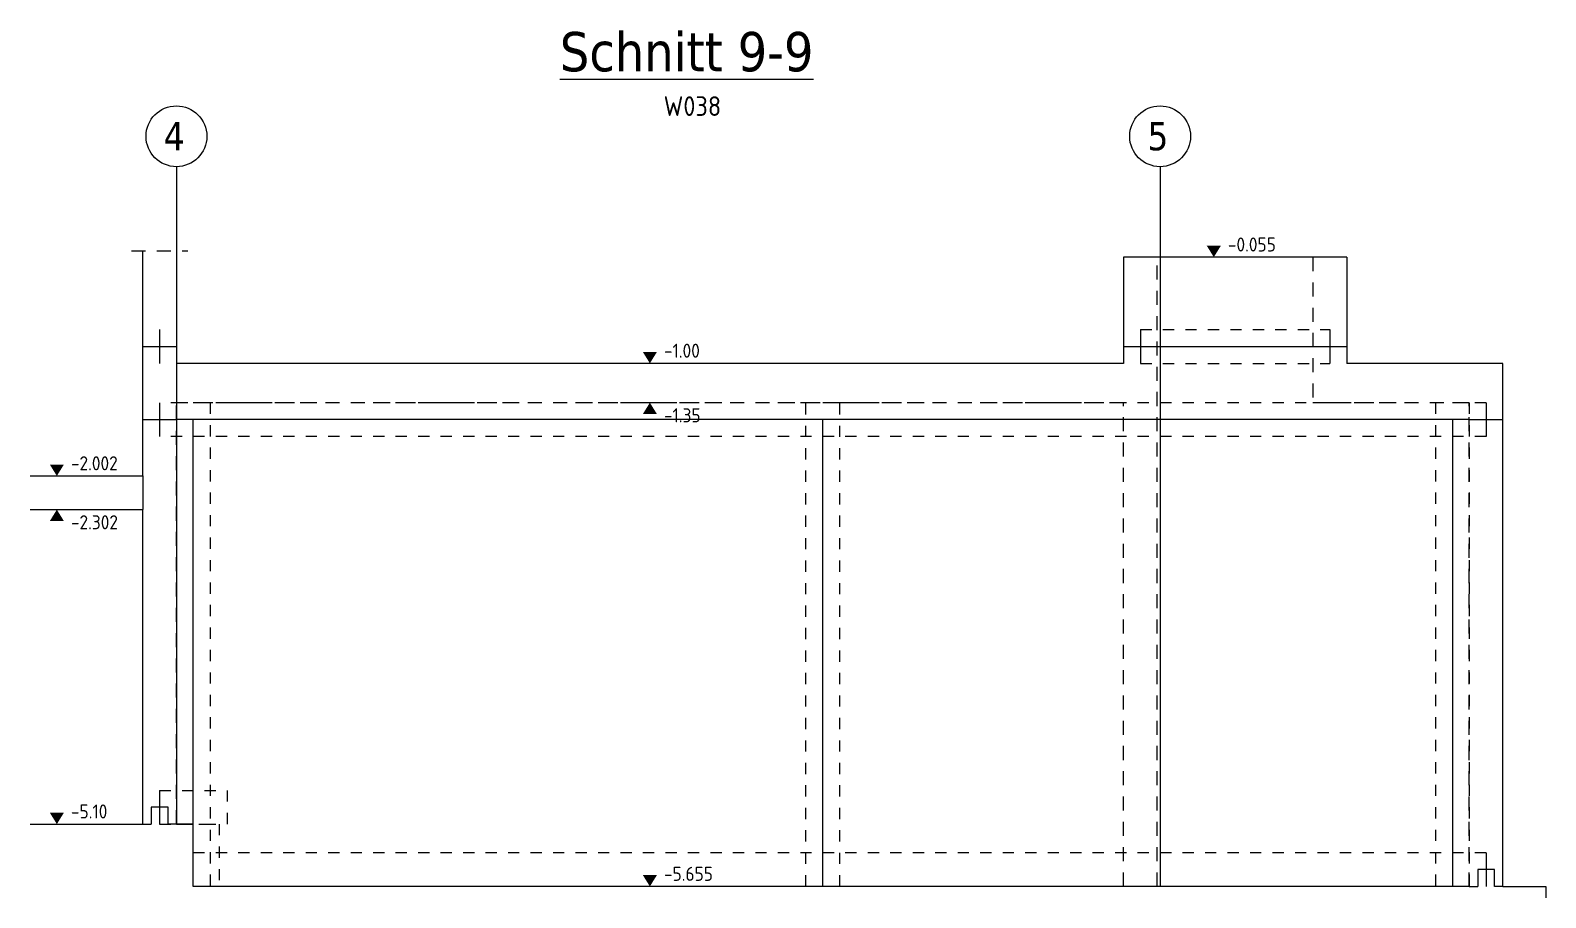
# Model space of a CAD drawing. Extents: x -28 to 85, y -37 to 54.
# Drawn here: x 40.26 to 53.74, y -16.63 to -8.92 of the extents above; entities that cross this region are included whole.
import ezdxf

# ---------------------------------------------------------------- set-up
doc = ezdxf.new("R2010")
doc.units = 0
doc.header["$LTSCALE"] = 0.5
for name, pattern in [('AUSGEZOGEN', [1000.01, 1000, 0.01]), ('HIDDEN', [0.375, 0.25, -0.125]), ('HIDDEN4', [0.12, 0.02, -0.1]), ('PUNKT', [0.175, 0.05, -0.125]), ('VERDECKT', [0.375, 0.25, -0.125])]:
    doc.linetypes.add(name, pattern=pattern)
for name, color, linetype in [('ACHSEN', 7, 'Continuous'), ('AFB', 7, 'Continuous'), ('AFU', 7, 'Continuous'), ('BETON', 7, 'Continuous'), ('DRUEBER', 7, 'Continuous'), ('Fugenband', 7, 'Continuous'), ('HILFE', 7, 'Continuous'), ('koten', 7, 'Continuous'), ('SFP_Achsen', 7, 'Continuous'), ('TEXT', 7, 'Continuous'), ('VERDECKT', 7, 'Continuous')]:
    doc.layers.add(name, color=color, linetype=linetype)
doc.styles.add('helv', font='tahoma.ttf')
doc.styles.add('txt', font='isocp.shx')
doc.linetypes.add('AFU_50K', pattern='A,0.15,["/",Standard,S=0.2,R=0,X=-0.01,Y=-0.1],0.07,["/",Standard,S=0.2,R=0,X=-0.01,Y=-0.1],0.15', length=0.37)
doc.linetypes.add('AFU_50L', pattern='A,0.75,["/",Standard,S=0.2,R=0,X=-0.01,Y=-0.1],0.07,["/",Standard,S=0.2,R=0,X=-0.01,Y=-0.1],0.75', length=1.57)
doc.linetypes.add('AFU_50M', pattern='A,0.45,["/",Standard,S=0.2,R=0,X=-0.01,Y=-0.1],0.07,["/",Standard,S=0.2,R=0,X=-0.01,Y=-0.1],0.45', length=0.97)

# ---------------------------------------------------------------- blocks, each defined once
blk = doc.blocks.new('okrd_o')
at = {"layer": 'koten', "color": 7, "linetype": 'Continuous'}
blk.add_solid([(-0.125, 0.202), (0.125, 0.202), (0, 0)], dxfattribs=at)
at = {"layer": 'koten', "style": 'txt'}
blk.add_attdef('OKRD', (0.25, 0.1), '', height=0.25, dxfattribs=at)
blk = doc.blocks.new('okrd_u')
at = {"layer": 'koten', "color": 7, "linetype": 'Continuous'}
blk.add_solid([(-0.125, -0.202), (0.125, -0.202), (0, 0)], dxfattribs=at)
at = {"layer": 'koten', "style": 'txt'}
blk.add_attdef('OKRD', (0.25, -0.35), '', height=0.25, dxfattribs=at)

msp = doc.modelspace()

# ---------------------------------------------------------------- linework, layer by layer
at = {"layer": 'ACHSEN', "color": 140, "linetype": 'AUSGEZOGEN'}
for p, q in [((41.55882, -10.12863), (41.55882, -15.97863)), ((50.30882, -10.12863), (50.30882, -16.53363))]:
    msp.add_line(p, q, dxfattribs=at)
at = {"layer": 'AFB', "color": 1, "linetype": 'AUSGEZOGEN'}
for p, q in [((41.40882, -11.57863), (41.40882, -11.87863)), ((50.13382, -11.57863), (50.13382, -11.87863)), ((51.81882, -11.57863), (51.81882, -11.87863)), ((41.40882, -12.22863), (41.40882, -12.52863)), ((53.20882, -12.22863), (53.20882, -12.52863))]:
    msp.add_line(p, q, dxfattribs=at)
at = {"layer": 'AFU', "color": 8, "linetype": 'AFU_50M'}
for p, q in [((41.25882, -11.72863), (41.55882, -11.72863)), ((49.98382, -11.72863), (50.28382, -11.72863)), ((51.66882, -11.72863), (51.96882, -11.72863)), ((41.25882, -12.37863), (41.55882, -12.37863)), ((53.05882, -12.37863), (53.35882, -12.37863))]:
    msp.add_line(p, q, dxfattribs=at)
at = {"layer": 'AFU', "color": 8, "linetype": 'AFU_50L'}
for p, q in [((50.28382, -11.72863), (51.66882, -11.72863)), ((53.05882, -12.37863), (41.55882, -12.37863)), ((41.70882, -16.53363), (41.70882, -12.37863)), ((47.30882, -16.53363), (47.30882, -12.37863)), ((52.90882, -12.37863), (52.90882, -16.53363)), ((53.05882, -16.53363), (41.70882, -16.53363))]:
    msp.add_line(p, q, dxfattribs=at)
at = {"layer": 'AFU', "color": 8, "linetype": 'AFU_50K'}
msp.add_line((41.25882, -12.88063), (41.25882, -13.18063), dxfattribs=at)
at = {"layer": 'AFU', "color": 1, "linetype": 'AUSGEZOGEN'}
for p, q in [((41.40882, -15.67863), (41.40882, -15.97863)), ((53.20882, -16.23363), (53.20882, -16.53363))]:
    msp.add_line(p, q, dxfattribs=at)
at = {"layer": 'AFU', "color": 8, "linetype": 'AUSGEZOGEN'}
for p, q in [((41.48382, -15.82863), (41.33382, -15.82863)), ((41.33382, -15.82863), (41.33382, -15.97863)), ((41.48382, -15.97863), (41.48382, -15.82863)), ((41.25882, -15.97863), (41.33382, -15.97863)), ((41.70882, -15.97863), (41.48382, -15.97863)), ((53.28382, -16.38363), (53.13382, -16.38363)), ((53.13382, -16.38363), (53.13382, -16.53363)), ((53.28382, -16.53363), (53.28382, -16.38363)), ((53.05882, -16.53363), (53.13382, -16.53363)), ((53.35882, -16.53363), (53.28382, -16.53363))]:
    msp.add_line(p, q, dxfattribs=at)
at = {"layer": 'BETON', "color": 6, "linetype": 'AUSGEZOGEN'}
for p, q in [((41.25882, -12.88063), (41.25882, -10.87863)), ((41.55882, -10.87863), (41.55882, -11.87863)), ((49.98382, -10.93363), (49.98382, -11.87863)), ((51.96882, -10.93363), (49.98382, -10.93363)), ((51.96882, -10.93363), (51.96882, -11.87863)), ((49.98382, -11.87863), (41.55882, -11.87863)), ((53.35882, -11.87863), (51.96882, -11.87863)), ((53.35882, -16.53363), (53.35882, -11.87863)), ((40.25882, -12.88063), (41.25882, -12.88063)), ((40.25882, -13.18063), (41.25882, -13.18063)), ((41.25882, -15.97863), (41.25882, -13.18063)), ((40.25882, -15.97863), (41.25882, -15.97863)), ((53.35882, -16.53363), (53.73882, -16.53363)), ((53.73882, -16.53363), (53.73882, -16.63363))]:
    msp.add_line(p, q, dxfattribs=at)
at = {"layer": 'DRUEBER', "color": 7, "linetype": 'PUNKT'}
for p, q in [((41.55882, -11.87863), (41.55882, -15.97863)), ((41.55882, -15.97863), (41.93882, -15.97863)), ((41.93882, -15.97863), (41.93882, -16.53363))]:
    msp.add_line(p, q, dxfattribs=at)
at = {"layer": 'Fugenband', "color": 102, "linetype": 'HIDDEN4'}
for p, q in [((50.13382, -11.57863), (51.81882, -11.57863)), ((50.13382, -11.87863), (51.81882, -11.87863)), ((53.20882, -12.22863), (41.40882, -12.22863)), ((41.55882, -12.22863), (41.55882, -15.97863)), ((41.85882, -12.22863), (41.85882, -16.53363)), ((47.15882, -16.53363), (47.15882, -12.22863)), ((47.45882, -16.53363), (47.45882, -12.22863)), ((52.75882, -12.22863), (52.75882, -16.53363)), ((53.05882, -12.22863), (53.05882, -16.53363)), ((53.20882, -12.52863), (41.40882, -12.52863)), ((41.40882, -15.67863), (42.00882, -15.67863)), ((42.00882, -15.67863), (42.00882, -15.97863)), ((41.40882, -15.97863), (42.00882, -15.97863)), ((53.20882, -16.23363), (41.70882, -16.23363))]:
    msp.add_line(p, q, dxfattribs=at)
at = {"layer": 'HILFE', "color": 102, "linetype": 'HIDDEN'}
msp.add_line((41.15882, -10.87863), (41.65882, -10.87863), dxfattribs=at)
at = {"layer": 'SFP_Achsen', "color": 7, "linetype": 'AUSGEZOGEN'}
for centre in [(41.55882, -9.85815), (50.30882, -9.85815)]:
    msp.add_circle(centre, 0.27048, dxfattribs=at)
at = {"layer": 'VERDECKT', "color": 7, "linetype": 'VERDECKT'}
for p, q in [((50.28382, -16.53363), (50.28382, -10.93363)), ((41.55882, -15.97863), (41.55882, -12.22863)), ((49.98382, -12.22863), (41.55882, -12.22863)), ((49.98382, -16.53363), (49.98382, -12.22863)), ((53.05882, -12.22863), (51.66882, -12.22863)), ((53.05882, -16.53363), (53.05882, -12.22863))]:
    msp.add_line(p, q, dxfattribs=at)
at = {"layer": 'VERDECKT', "color": 7, "linetype": 'HIDDEN'}
msp.add_line((51.66882, -10.93363), (51.66882, -12.22863), dxfattribs=at)

# ---------------------------------------------------------------- block references
at = {"layer": 'koten', "color": 7, "linetype": 'AUSGEZOGEN'}
ref = msp.add_blockref('okrd_o', (50.78666, -10.93363), dxfattribs=dict(at, xscale=0.5, yscale=0.5, zscale=0.5))
ref.add_attrib('OKRD', '-0.055', (50.91166, -10.88363), dxfattribs={"layer": '0', "color": 0, "linetype": 'ByBlock', "height": 0.125, "style": 'txt'})
ref = msp.add_blockref('okrd_o', (45.77015, -11.87863), dxfattribs=dict(at, xscale=0.5, yscale=0.5, zscale=0.5))
ref.add_attrib('OKRD', '-1.00', (45.89515, -11.82863), dxfattribs={"layer": '0', "color": 0, "linetype": 'ByBlock', "height": 0.125, "style": 'txt'})
ref = msp.add_blockref('okrd_u', (45.77015, -12.22863), dxfattribs=dict(at, xscale=0.5, yscale=0.5, zscale=0.5))
ref.add_attrib('OKRD', '-1.35', (45.89515, -12.40363), dxfattribs={"layer": '0', "color": 0, "linetype": 'ByBlock', "height": 0.125, "style": 'txt'})
ref = msp.add_blockref('okrd_o', (40.495, -12.88063), dxfattribs=dict(at, xscale=0.5, yscale=0.5, zscale=0.5))
ref.add_attrib('OKRD', '-2.002', (40.62, -12.83063), dxfattribs={"layer": '0', "color": 0, "linetype": 'ByBlock', "height": 0.125, "style": 'txt'})
at = {"layer": 'koten', "color": 7, "linetype": 'AFU_50K'}
ref = msp.add_blockref('okrd_u', (40.495, -13.18063), dxfattribs=dict(at, xscale=0.5, yscale=0.5, zscale=0.5))
ref.add_attrib('OKRD', '-2.302', (40.62, -13.35563), dxfattribs={"layer": '0', "color": 0, "linetype": 'ByBlock', "height": 0.125, "style": 'txt'})
at = {"layer": 'koten', "color": 7, "linetype": 'AUSGEZOGEN'}
ref = msp.add_blockref('okrd_o', (40.495, -15.97863), dxfattribs=dict(at, xscale=0.5, yscale=0.5, zscale=0.5))
ref.add_attrib('OKRD', '-5.10', (40.62, -15.92863), dxfattribs={"layer": '0', "color": 0, "linetype": 'ByBlock', "height": 0.125, "style": 'txt'})
ref = msp.add_blockref('okrd_o', (45.77015, -16.53363), dxfattribs=dict(at, xscale=0.5, yscale=0.5, zscale=0.5))
ref.add_attrib('OKRD', '-5.655', (45.89515, -16.48363), dxfattribs={"layer": '0', "color": 0, "linetype": 'ByBlock', "height": 0.125, "style": 'txt'})

# ---------------------------------------------------------------- texts
at = {"layer": 'SFP_Achsen', "color": 6, "linetype": 'AUSGEZOGEN', "style": 'helv'}
for s, p in [('4', (41.44477, -9.98254)), ('5', (50.19477, -9.98254))]:
    msp.add_text(s, height=0.25, dxfattribs=at).set_placement(p)
at = {"layer": 'TEXT', "color": 5, "linetype": 'AUSGEZOGEN', "style": 'helv'}
msp.add_text('%%USchnitt 9-9', height=0.35, dxfattribs=at).set_placement((44.96907, -9.27988))
at = {"layer": 'TEXT', "color": 1, "linetype": 'AUSGEZOGEN', "style": 'txt'}
msp.add_text('W038', height=0.175, dxfattribs=at).set_placement((45.89246, -9.67726))

doc.saveas('drawing.dxf')
